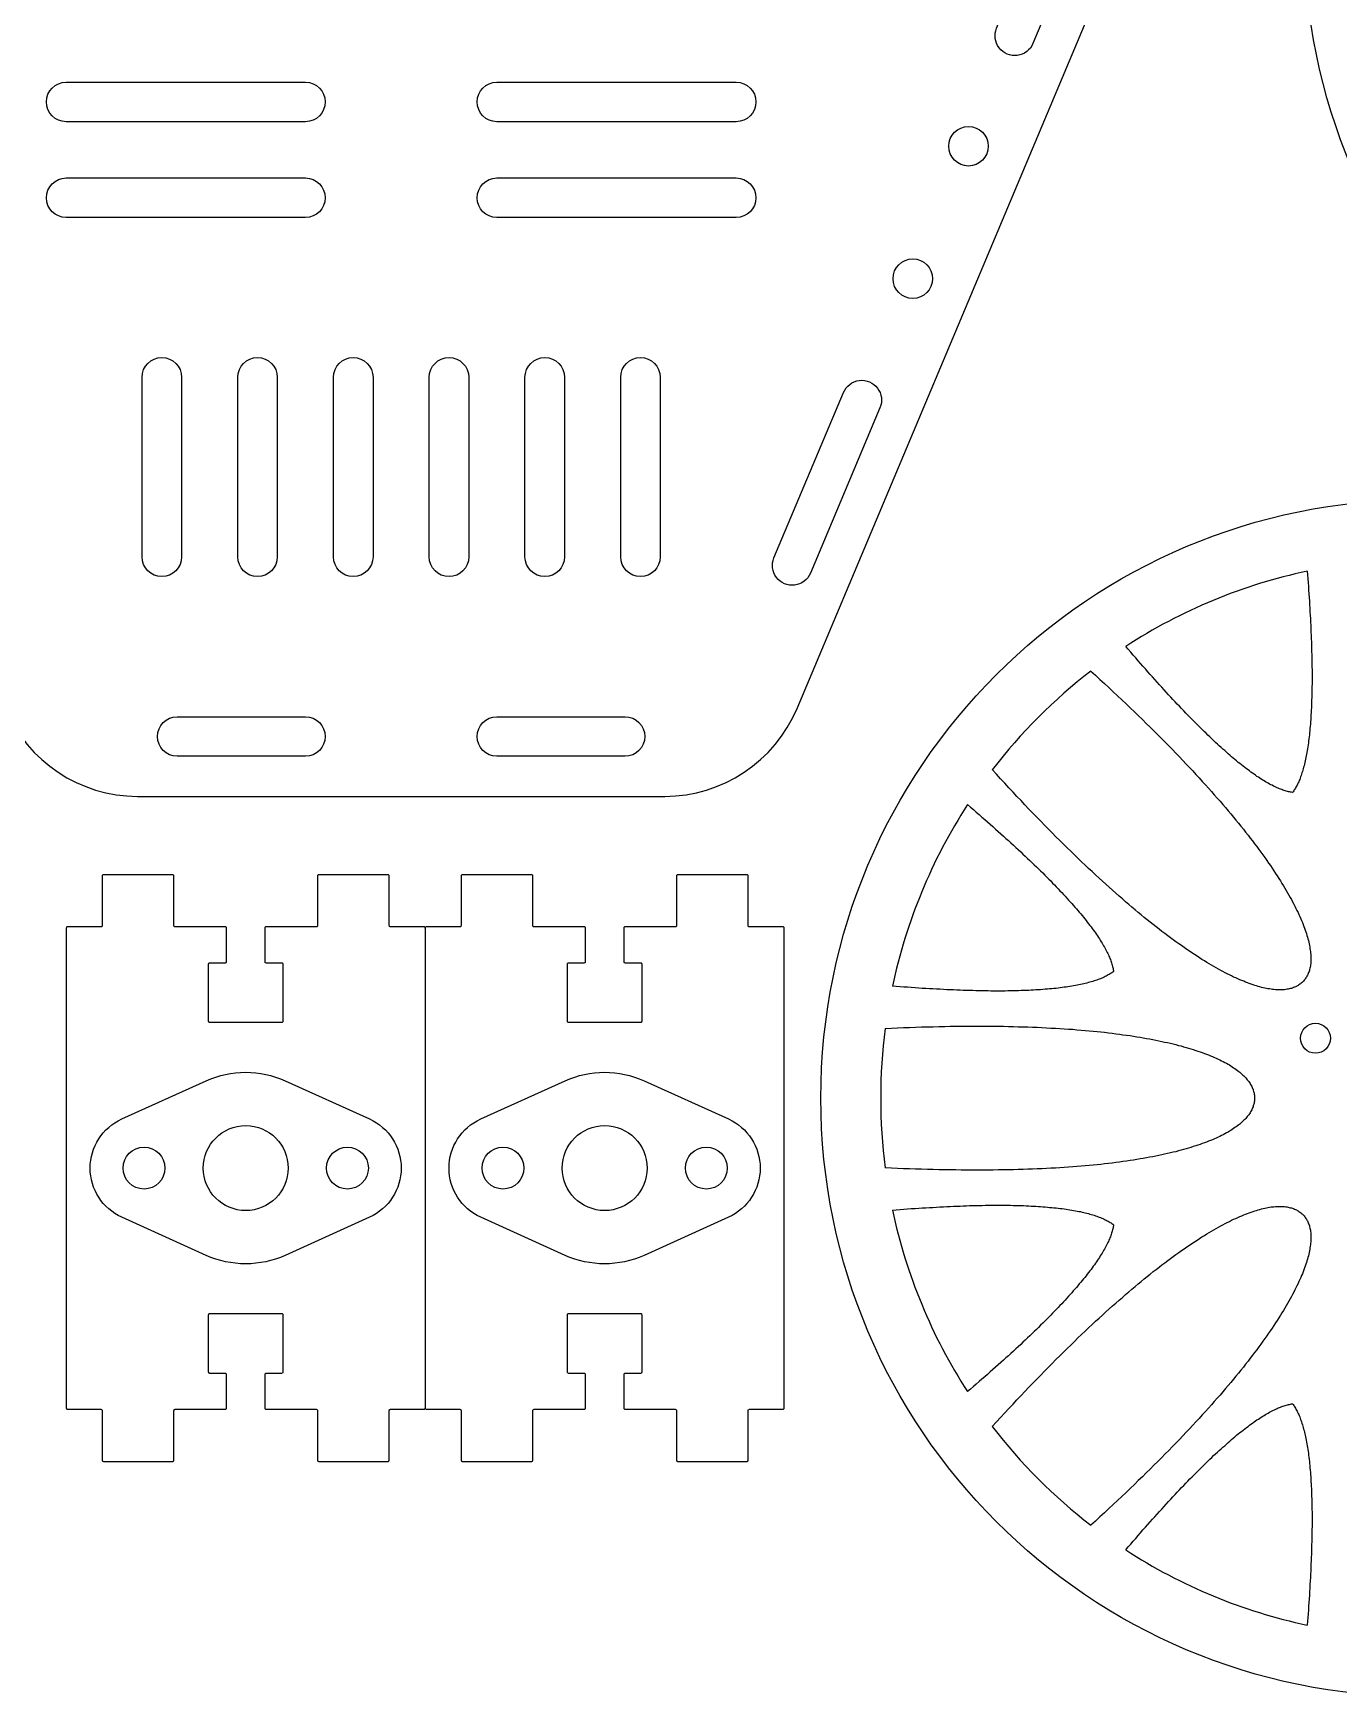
# Model space of a CAD drawing. Extents: x 19 to 387, y 10 to 286.
# Drawn here: x 180.3 to 289.5, y 11.2 to 150.1 of the extents above; entities that cross this region are included whole.
import ezdxf

# ---------------------------------------------------------------- set-up
doc = ezdxf.new("R2010")
doc.units = 0
doc.layers.get('0').update_dxf_attribs({"linetype": 'CONTINUOUS'})

msp = doc.modelspace()

# ---------------------------------------------------------------- linework, layer by layer
for points in [[(178, 93.76, 0.30185), (189.06, 86.41), (233.12, 86.41, 0.30185), (244.18, 93.76), (290.15, 203.04, 0.099876), (291.09, 207.69), (291.09, 263.14, 0.320943), (282.96, 274.5, 0.165776), (139.21, 274.5, 0.320943), (131.09, 263.14), (131.09, 207.69, 0.099876), (132.03, 203.04)], [(213.1, 75.41, 0.414214), (213, 75.51), (210.2, 75.51, -0.414214), (210.1, 75.61), (210.1, 79.76, 0.414214), (210, 79.86), (204.2, 79.86, 0.414214), (204.1, 79.76), (204.1, 75.61, -0.414214), (204, 75.51), (199.8, 75.51, 0.414214), (199.7, 75.41), (199.7, 72.61, 0.414214), (199.8, 72.51), (201.1, 72.51, -0.414214), (201.2, 72.41), (201.2, 67.61, -0.414214), (201.1, 67.51), (195.1, 67.51, -0.414214), (195, 67.61), (195, 72.41, -0.414214), (195.1, 72.51), (196.4, 72.51, 0.414214), (196.5, 72.61), (196.5, 75.41, 0.414214), (196.4, 75.51), (192.2, 75.51, -0.414214), (192.1, 75.61), (192.1, 79.76, 0.414214), (192, 79.86), (186.2, 79.86, 0.414214), (186.1, 79.76), (186.1, 75.61, -0.414214), (186, 75.51), (183.2, 75.51, 0.414214), (183.1, 75.41), (183.1, 35.31, 0.414214), (183.2, 35.21), (186, 35.21, -0.414214), (186.1, 35.11), (186.1, 30.96, 0.414214), (186.2, 30.86), (192, 30.86, 0.414214), (192.1, 30.96), (192.1, 35.11, -0.414214), (192.2, 35.21), (196.4, 35.21, 0.414214), (196.5, 35.31), (196.5, 38.11, 0.414214), (196.4, 38.21), (195.1, 38.21, -0.414214), (195, 38.31), (195, 43.11, -0.414214), (195.1, 43.21), (201.1, 43.21, -0.414214), (201.2, 43.11), (201.2, 38.31, -0.414214), (201.1, 38.21), (199.8, 38.21, 0.414214), (199.7, 38.11), (199.7, 35.31, 0.414214), (199.8, 35.21), (204, 35.21, -0.414214), (204.1, 35.11), (204.1, 30.96, 0.414214), (204.2, 30.86), (210, 30.86, 0.414214), (210.1, 30.96), (210.1, 35.11, -0.414214), (210.2, 35.21), (213, 35.21, 0.414214), (213.1, 35.31)]]:
    msp.add_lwpolyline(points, format="xyb")
for points in [[(269.72, 163.12), (263.9, 149.29, -1), (260.86, 150.57), (266.68, 164.4, -1)], [(203.09, 142.76), (183.09, 142.76, -1), (183.09, 146.06), (203.09, 146.06, -1)], [(239.09, 142.76), (219.09, 142.76, -1), (219.09, 146.06), (239.09, 146.06, -1)], [(203.09, 134.76), (183.09, 134.76, -1), (183.09, 138.06), (203.09, 138.06, -1)], [(239.09, 134.76), (219.09, 134.76, -1), (219.09, 138.06), (239.09, 138.06, -1)], [(189.44, 106.41), (189.44, 121.41, -1), (192.74, 121.41), (192.74, 106.41, -1)], [(197.44, 106.41), (197.44, 121.41, -1), (200.74, 121.41), (200.74, 106.41, -1)], [(205.44, 106.41), (205.44, 121.41, -1), (208.74, 121.41), (208.74, 106.41, -1)], [(213.44, 106.41), (213.44, 121.41, -1), (216.74, 121.41), (216.74, 106.41, -1)], [(221.44, 106.41), (221.44, 121.41, -1), (224.74, 121.41), (224.74, 106.41, -1)], [(229.44, 106.41), (229.44, 121.41, -1), (232.74, 121.41), (232.74, 106.41, -1)], [(242.25, 106.33), (248.07, 120.15, -1), (251.11, 118.87), (245.29, 105.05, -1)], [(192.38, 89.76, -1), (192.38, 93.06), (203.09, 93.06, -1), (203.09, 89.76)], [(229.8, 89.76), (219.09, 89.76, -1), (219.09, 93.06), (229.8, 93.06, -1)], [(234.2, 79.86, 0.414214), (234.1, 79.76), (234.1, 75.61, -0.414214), (234, 75.51), (229.8, 75.51, 0.414214), (229.7, 75.41), (229.7, 72.61, 0.414214), (229.8, 72.51), (231.1, 72.51, -0.414214), (231.2, 72.41), (231.2, 67.61, -0.414214), (231.1, 67.51), (225.1, 67.51, -0.414214), (225, 67.61), (225, 72.41, -0.414214), (225.1, 72.51), (226.4, 72.51, 0.414214), (226.5, 72.61), (226.5, 75.41, 0.414214), (226.4, 75.51), (222.2, 75.51, -0.414214), (222.1, 75.61), (222.1, 79.76, 0.414214), (222, 79.86), (216.2, 79.86, 0.414214), (216.1, 79.76), (216.1, 75.61, -0.414214), (216, 75.51), (213.2, 75.51, 0.414214), (213.1, 75.41), (213.1, 35.31, 0.414214), (213.2, 35.21), (216, 35.21, -0.414214), (216.1, 35.11), (216.1, 30.96, 0.414214), (216.2, 30.86), (222, 30.86, 0.414214), (222.1, 30.96), (222.1, 35.11, -0.414214), (222.2, 35.21), (226.4, 35.21, 0.414214), (226.5, 35.31), (226.5, 38.11, 0.414214), (226.4, 38.21), (225.1, 38.21, -0.414214), (225, 38.31), (225, 43.11, -0.414214), (225.1, 43.21), (231.1, 43.21, -0.414214), (231.2, 43.11), (231.2, 38.31, -0.414214), (231.1, 38.21), (229.8, 38.21, 0.414214), (229.7, 38.11), (229.7, 35.31, 0.414214), (229.8, 35.21), (234, 35.21, -0.414214), (234.1, 35.11), (234.1, 30.96, 0.414214), (234.2, 30.86), (240, 30.86, 0.414214), (240.1, 30.96), (240.1, 35.11, -0.414214), (240.2, 35.21), (243, 35.21, 0.414214), (243.1, 35.31), (243.1, 75.41, 0.414214), (243, 75.51), (240.2, 75.51, -0.414214), (240.1, 75.61), (240.1, 79.76, 0.414214), (240, 79.86)], [(187.74, 59.46), (194.8, 62.65, -0.215438), (201.39, 62.65), (208.45, 59.46, -0.645497), (208.45, 51.26), (201.39, 48.07, -0.215438), (194.8, 48.07), (187.74, 51.26, -0.645497)], [(217.74, 59.46), (224.8, 62.65, -0.215438), (231.39, 62.65), (238.45, 59.46, -0.645497), (238.45, 51.26), (231.39, 48.07, -0.215438), (224.8, 48.07), (217.74, 51.26, -0.645497)]]:
    msp.add_lwpolyline(points, format="xyb", close=True)
for points in [[(286.82, 105.22, 0), (286.85, 104.9, 0), (286.87, 104.58, 0), (286.89, 104.26, 0), (286.92, 103.95, 0), (286.94, 103.64, 0), (286.96, 103.33, 0), (286.98, 103.03, 0), (287, 102.72, 0), (287.02, 102.42, 0), (287.03, 102.12, 0), (287.05, 101.83, 0), (287.07, 101.54, 0), (287.08, 101.25, 0), (287.1, 100.96, 0), (287.11, 100.68, 0), (287.12, 100.4, 0), (287.13, 100.12, 0), (287.15, 99.84, 0), (287.16, 99.57, 0), (287.17, 99.3, 0), (287.18, 99.03, 0), (287.18, 98.77, 0), (287.19, 98.5, 0), (287.2, 98.24, 0), (287.2, 97.99, 0), (287.21, 97.73, 0), (287.21, 97.48, 0), (287.21, 97.23, 0), (287.22, 96.99, 0), (287.22, 96.74, 0), (287.22, 96.5, 0), (287.22, 96.27, 0), (287.22, 96.03, 0), (287.22, 95.8, 0), (287.21, 95.57, 0), (287.21, 95.34, 0), (287.21, 95.12, 0), (287.2, 94.9, 0), (287.2, 94.68, 0), (287.19, 94.46, 0), (287.18, 94.25, 0), (287.18, 94.04, 0), (287.17, 93.83, 0), (287.16, 93.62, 0), (287.15, 93.42, 0), (287.13, 93.22, 0), (287.12, 93.02, 0), (287.11, 92.83, 0), (287.1, 92.64, 0), (287.08, 92.45, 0), (287.07, 92.26, 0), (287.05, 92.08, 0), (287.03, 91.9, 0), (287.02, 91.72, 0), (287, 91.54, 0), (286.98, 91.37, 0), (286.96, 91.2, 0), (286.94, 91.03, 0), (286.92, 90.87, 0), (286.89, 90.7, 0), (286.87, 90.55, 0), (286.84, 90.39, 0), (286.82, 90.23, 0), (286.79, 90.08, 0), (286.77, 89.93, 0), (286.74, 89.79, 0), (286.71, 89.65, 0), (286.68, 89.51, 0), (286.65, 89.37, 0), (286.62, 89.23, 0), (286.59, 89.1, 0), (286.56, 88.97, 0), (286.52, 88.84, 0), (286.49, 88.72, 0), (286.46, 88.6, 0), (286.42, 88.48, 0), (286.38, 88.36, 0), (286.35, 88.25, 0), (286.31, 88.14, 0), (286.27, 88.03, 0), (286.23, 87.93, 0), (286.19, 87.82, 0), (286.15, 87.72, 0), (286.11, 87.63, 0), (286.06, 87.53, 0), (286.02, 87.44, 0), (285.98, 87.35, 0), (285.93, 87.27, 0), (285.88, 87.18, 0), (285.84, 87.1, 0), (285.79, 87.02, 0), (285.74, 86.95, 0), (285.69, 86.87, 0), (285.64, 86.8, 0), (285.59, 86.74, 0)], [(285.59, 86.74, 0), (285.51, 86.75, 0), (285.42, 86.76, 0), (285.34, 86.78, 0), (285.25, 86.8, 0), (285.16, 86.82, 0), (285.07, 86.84, 0), (284.98, 86.87, 0), (284.88, 86.9, 0), (284.79, 86.93, 0), (284.69, 86.97, 0), (284.6, 87, 0), (284.5, 87.04, 0), (284.4, 87.08, 0), (284.3, 87.13, 0), (284.2, 87.17, 0), (284.09, 87.22, 0), (283.99, 87.27, 0), (283.88, 87.33, 0), (283.77, 87.38, 0), (283.67, 87.44, 0), (283.55, 87.5, 0), (283.44, 87.57, 0), (283.33, 87.63, 0), (283.21, 87.7, 0), (283.1, 87.77, 0), (282.98, 87.85, 0), (282.86, 87.92, 0), (282.74, 88, 0), (282.62, 88.08, 0), (282.5, 88.17, 0), (282.38, 88.25, 0), (282.25, 88.34, 0), (282.12, 88.43, 0), (282, 88.53, 0), (281.87, 88.62, 0), (281.74, 88.72, 0), (281.6, 88.82, 0), (281.47, 88.93, 0), (281.34, 89.03, 0), (281.2, 89.14, 0), (281.06, 89.25, 0), (280.92, 89.37, 0), (280.78, 89.48, 0), (280.64, 89.6, 0), (280.5, 89.72, 0), (280.36, 89.84, 0), (280.21, 89.97, 0), (280.06, 90.1, 0), (279.92, 90.23, 0), (279.77, 90.36, 0), (279.62, 90.5, 0), (279.46, 90.64, 0), (279.31, 90.78, 0), (279.16, 90.92, 0), (279, 91.07, 0), (278.84, 91.22, 0), (278.68, 91.37, 0), (278.52, 91.52, 0), (278.36, 91.68, 0), (278.2, 91.83, 0), (278.04, 91.99, 0), (277.87, 92.16, 0), (277.7, 92.32, 0), (277.53, 92.49, 0), (277.37, 92.66, 0), (277.19, 92.84, 0), (277.02, 93.01, 0), (276.85, 93.19, 0), (276.67, 93.37, 0), (276.5, 93.55, 0), (276.32, 93.74, 0), (276.14, 93.93, 0), (275.96, 94.12, 0), (275.78, 94.31, 0), (275.6, 94.51, 0), (275.41, 94.7, 0), (275.23, 94.9, 0), (275.04, 95.11, 0), (274.85, 95.31, 0), (274.66, 95.52, 0), (274.47, 95.73, 0), (274.28, 95.94, 0), (274.08, 96.16, 0), (273.89, 96.38, 0), (273.69, 96.6, 0), (273.49, 96.82, 0), (273.3, 97.05, 0), (273.09, 97.27, 0), (272.89, 97.5, 0), (272.69, 97.74, 0), (272.49, 97.97, 0), (272.28, 98.21, 0), (272.07, 98.45, 0), (271.86, 98.69, 0), (271.65, 98.94, 0)], [(268.74, 96.87, 0), (269.12, 96.52, 0), (269.5, 96.18, 0), (269.87, 95.83, 0), (270.24, 95.49, 0), (270.61, 95.15, 0), (270.97, 94.81, 0), (271.32, 94.47, 0), (271.68, 94.14, 0), (272.02, 93.81, 0), (272.37, 93.48, 0), (272.7, 93.15, 0), (273.04, 92.83, 0), (273.37, 92.5, 0), (273.69, 92.18, 0), (274.01, 91.87, 0), (274.33, 91.55, 0), (274.64, 91.24, 0), (274.95, 90.93, 0), (275.25, 90.62, 0), (275.55, 90.31, 0), (275.85, 90.01, 0), (276.14, 89.71, 0), (276.42, 89.41, 0), (276.7, 89.11, 0), (276.98, 88.82, 0), (277.25, 88.53, 0), (277.52, 88.24, 0), (277.79, 87.95, 0), (278.05, 87.66, 0), (278.31, 87.38, 0), (278.56, 87.1, 0), (278.81, 86.82, 0), (279.05, 86.55, 0), (279.29, 86.27, 0), (279.53, 86, 0), (279.76, 85.73, 0), (279.99, 85.47, 0), (280.21, 85.2, 0), (280.43, 84.94, 0), (280.65, 84.68, 0), (280.86, 84.42, 0), (281.07, 84.17, 0), (281.27, 83.92, 0), (281.48, 83.67, 0), (281.67, 83.42, 0), (281.87, 83.17, 0), (282.05, 82.93, 0), (282.24, 82.69, 0), (282.42, 82.45, 0), (282.6, 82.21, 0), (282.77, 81.98, 0), (282.94, 81.75, 0), (283.11, 81.52, 0), (283.27, 81.29, 0), (283.43, 81.06, 0), (283.59, 80.84, 0), (283.74, 80.62, 0), (283.89, 80.4, 0), (284.03, 80.19, 0), (284.18, 79.97, 0), (284.31, 79.76, 0), (284.45, 79.55, 0), (284.58, 79.35, 0), (284.7, 79.14, 0), (284.83, 78.94, 0), (284.95, 78.74, 0), (285.07, 78.54, 0), (285.18, 78.35, 0), (285.29, 78.16, 0), (285.39, 77.97, 0), (285.5, 77.78, 0), (285.6, 77.59, 0), (285.69, 77.41, 0), (285.79, 77.23, 0), (285.88, 77.05, 0), (285.96, 76.87, 0), (286.05, 76.7, 0), (286.13, 76.53, 0), (286.2, 76.36, 0), (286.28, 76.19, 0), (286.35, 76.03, 0), (286.42, 75.86, 0), (286.48, 75.7, 0), (286.54, 75.54, 0), (286.6, 75.39, 0), (286.65, 75.23, 0), (286.7, 75.08, 0), (286.75, 74.94, 0), (286.8, 74.79, 0), (286.84, 74.64, 0), (286.88, 74.5, 0), (286.92, 74.36, 0), (286.95, 74.23, 0), (286.98, 74.09, 0), (287.01, 73.96, 0), (287.03, 73.83, 0), (287.05, 73.7, 0), (287.07, 73.57, 0), (287.09, 73.45, 0), (287.1, 73.33, 0), (287.11, 73.21, 0), (287.12, 73.09, 0), (287.12, 72.98, 0), (287.13, 72.87, 0), (287.12, 72.76, 0), (287.12, 72.65, 0), (287.12, 72.54, 0), (287.11, 72.44, 0), (287.09, 72.34, 0), (287.08, 72.24, 0), (287.06, 72.15, 0), (287.04, 72.05, 0), (287.02, 71.96, 0), (287, 71.87, 0), (286.97, 71.79, 0), (286.94, 71.7, 0), (286.91, 71.62, 0), (286.87, 71.54, 0), (286.83, 71.46, 0), (286.79, 71.39, 0), (286.75, 71.31, 0), (286.71, 71.24, 0), (286.66, 71.18, 0), (286.61, 71.11, 0), (286.56, 71.05, 0), (286.5, 70.98, 0), (286.45, 70.92, 0)], [(286.45, 70.92, 0), (286.39, 70.87, 0), (286.32, 70.81, 0), (286.26, 70.76, 0), (286.2, 70.71, 0), (286.13, 70.66, 0), (286.06, 70.62, 0), (285.98, 70.58, 0), (285.91, 70.54, 0), (285.83, 70.5, 0), (285.75, 70.46, 0), (285.67, 70.43, 0), (285.58, 70.4, 0), (285.5, 70.37, 0), (285.41, 70.35, 0), (285.32, 70.33, 0), (285.22, 70.31, 0), (285.13, 70.29, 0), (285.03, 70.28, 0), (284.93, 70.26, 0), (284.83, 70.26, 0), (284.72, 70.25, 0), (284.61, 70.25, 0), (284.5, 70.25, 0), (284.39, 70.25, 0), (284.28, 70.25, 0), (284.16, 70.26, 0), (284.04, 70.27, 0), (283.92, 70.28, 0), (283.8, 70.3, 0), (283.67, 70.32, 0), (283.54, 70.34, 0), (283.41, 70.36, 0), (283.28, 70.39, 0), (283.14, 70.42, 0), (283.01, 70.45, 0), (282.87, 70.49, 0), (282.73, 70.53, 0), (282.58, 70.57, 0), (282.44, 70.62, 0), (282.29, 70.67, 0), (282.14, 70.72, 0), (281.98, 70.77, 0), (281.83, 70.83, 0), (281.67, 70.89, 0), (281.51, 70.96, 0), (281.35, 71.02, 0), (281.18, 71.09, 0), (281.01, 71.17, 0), (280.84, 71.24, 0), (280.67, 71.32, 0), (280.5, 71.41, 0), (280.32, 71.49, 0), (280.14, 71.58, 0), (279.96, 71.68, 0), (279.78, 71.77, 0), (279.59, 71.87, 0), (279.4, 71.98, 0), (279.21, 72.08, 0), (279.02, 72.19, 0), (278.83, 72.31, 0), (278.63, 72.42, 0), (278.43, 72.54, 0), (278.23, 72.67, 0), (278.02, 72.79, 0), (277.82, 72.92, 0), (277.61, 73.06, 0), (277.4, 73.2, 0), (277.18, 73.34, 0), (276.97, 73.48, 0), (276.75, 73.63, 0), (276.53, 73.78, 0), (276.31, 73.94, 0), (276.08, 74.1, 0), (275.85, 74.26, 0), (275.62, 74.43, 0), (275.39, 74.6, 0), (275.16, 74.77, 0), (274.92, 74.95, 0), (274.68, 75.13, 0), (274.44, 75.32, 0), (274.2, 75.51, 0), (273.95, 75.7, 0), (273.7, 75.9, 0), (273.45, 76.1, 0), (273.2, 76.3, 0), (272.95, 76.51, 0), (272.69, 76.72, 0), (272.43, 76.94, 0), (272.17, 77.16, 0), (271.9, 77.38, 0), (271.64, 77.61, 0), (271.37, 77.84, 0), (271.1, 78.08, 0), (270.82, 78.32, 0), (270.55, 78.56, 0), (270.27, 78.81, 0), (269.99, 79.07, 0), (269.71, 79.32, 0), (269.42, 79.58, 0), (269.13, 79.85, 0), (268.84, 80.12, 0), (268.55, 80.39, 0), (268.26, 80.67, 0), (267.96, 80.95, 0), (267.66, 81.24, 0), (267.36, 81.53, 0), (267.06, 81.82, 0), (266.75, 82.12, 0), (266.44, 82.42, 0), (266.13, 82.73, 0), (265.82, 83.04, 0), (265.5, 83.36, 0), (265.19, 83.68, 0), (264.87, 84, 0), (264.55, 84.33, 0), (264.22, 84.67, 0), (263.89, 85, 0), (263.56, 85.35, 0), (263.23, 85.69, 0), (262.9, 86.05, 0), (262.56, 86.4, 0), (262.23, 86.76, 0), (261.88, 87.13, 0), (261.54, 87.5, 0), (261.19, 87.87, 0), (260.85, 88.25, 0), (260.5, 88.64, 0)], [(258.43, 85.72, 0), (258.68, 85.51, 0), (258.92, 85.3, 0), (259.16, 85.09, 0), (259.4, 84.89, 0), (259.63, 84.68, 0), (259.87, 84.48, 0), (260.1, 84.28, 0), (260.32, 84.08, 0), (260.55, 83.88, 0), (260.77, 83.68, 0), (260.99, 83.48, 0), (261.21, 83.29, 0), (261.43, 83.09, 0), (261.64, 82.9, 0), (261.85, 82.71, 0), (262.06, 82.52, 0), (262.26, 82.33, 0), (262.47, 82.15, 0), (262.67, 81.96, 0), (262.87, 81.78, 0), (263.06, 81.59, 0), (263.25, 81.41, 0), (263.44, 81.23, 0), (263.63, 81.05, 0), (263.82, 80.87, 0), (264, 80.7, 0), (264.18, 80.52, 0), (264.36, 80.35, 0), (264.54, 80.18, 0), (264.71, 80.01, 0), (264.88, 79.84, 0), (265.05, 79.67, 0), (265.21, 79.5, 0), (265.38, 79.34, 0), (265.54, 79.17, 0), (265.69, 79.01, 0), (265.85, 78.85, 0), (266, 78.69, 0), (266.15, 78.53, 0), (266.3, 78.37, 0), (266.45, 78.22, 0), (266.59, 78.06, 0), (266.73, 77.91, 0), (266.87, 77.75, 0), (267.01, 77.6, 0), (267.14, 77.45, 0), (267.27, 77.31, 0), (267.4, 77.16, 0), (267.53, 77.01, 0), (267.65, 76.87, 0), (267.77, 76.73, 0), (267.89, 76.59, 0), (268, 76.45, 0), (268.12, 76.31, 0), (268.23, 76.17, 0), (268.34, 76.03, 0), (268.44, 75.9, 0), (268.55, 75.77, 0), (268.65, 75.63, 0), (268.75, 75.5, 0), (268.84, 75.37, 0), (268.94, 75.25, 0), (269.03, 75.12, 0), (269.12, 75, 0), (269.2, 74.87, 0), (269.29, 74.75, 0), (269.37, 74.63, 0), (269.45, 74.51, 0), (269.52, 74.39, 0), (269.6, 74.27, 0), (269.67, 74.16, 0), (269.74, 74.04, 0), (269.8, 73.93, 0), (269.87, 73.82, 0), (269.93, 73.71, 0), (269.99, 73.6, 0), (270.04, 73.49, 0), (270.1, 73.38, 0), (270.15, 73.28, 0), (270.2, 73.17, 0), (270.25, 73.07, 0), (270.29, 72.97, 0), (270.33, 72.87, 0), (270.37, 72.77, 0), (270.4, 72.68, 0), (270.44, 72.58, 0), (270.47, 72.49, 0), (270.5, 72.39, 0), (270.53, 72.3, 0), (270.55, 72.21, 0), (270.57, 72.12, 0), (270.59, 72.03, 0), (270.61, 71.95, 0), (270.62, 71.86, 0), (270.63, 71.78, 0)], [(270.63, 71.78, 0), (270.57, 71.73, 0), (270.5, 71.68, 0), (270.42, 71.63, 0), (270.35, 71.58, 0), (270.27, 71.53, 0), (270.19, 71.49, 0), (270.11, 71.44, 0), (270.02, 71.39, 0), (269.93, 71.35, 0), (269.84, 71.31, 0), (269.74, 71.26, 0), (269.65, 71.22, 0), (269.55, 71.18, 0), (269.44, 71.14, 0), (269.34, 71.1, 0), (269.23, 71.06, 0), (269.12, 71.02, 0), (269.01, 70.99, 0), (268.89, 70.95, 0), (268.77, 70.91, 0), (268.65, 70.88, 0), (268.53, 70.85, 0), (268.4, 70.81, 0), (268.27, 70.78, 0), (268.14, 70.75, 0), (268, 70.72, 0), (267.87, 70.69, 0), (267.73, 70.66, 0), (267.58, 70.63, 0), (267.44, 70.6, 0), (267.29, 70.58, 0), (267.14, 70.55, 0), (266.98, 70.53, 0), (266.82, 70.5, 0), (266.67, 70.48, 0), (266.5, 70.46, 0), (266.34, 70.43, 0), (266.17, 70.41, 0), (266, 70.39, 0), (265.83, 70.37, 0), (265.65, 70.36, 0), (265.48, 70.34, 0), (265.29, 70.32, 0), (265.11, 70.3, 0), (264.92, 70.29, 0), (264.73, 70.27, 0), (264.54, 70.26, 0), (264.35, 70.25, 0), (264.15, 70.24, 0), (263.95, 70.22, 0), (263.75, 70.21, 0), (263.54, 70.2, 0), (263.33, 70.2, 0), (263.12, 70.19, 0), (262.91, 70.18, 0), (262.69, 70.17, 0), (262.48, 70.17, 0), (262.25, 70.16, 0), (262.03, 70.16, 0), (261.8, 70.16, 0), (261.57, 70.15, 0), (261.34, 70.15, 0), (261.11, 70.15, 0), (260.87, 70.15, 0), (260.63, 70.15, 0), (260.38, 70.15, 0), (260.14, 70.16, 0), (259.89, 70.16, 0), (259.64, 70.16, 0), (259.38, 70.17, 0), (259.13, 70.17, 0), (258.87, 70.18, 0), (258.6, 70.19, 0), (258.34, 70.19, 0), (258.07, 70.2, 0), (257.8, 70.21, 0), (257.53, 70.22, 0), (257.25, 70.24, 0), (256.97, 70.25, 0), (256.69, 70.26, 0), (256.41, 70.27, 0), (256.12, 70.29, 0), (255.83, 70.3, 0), (255.54, 70.32, 0), (255.25, 70.34, 0), (254.95, 70.35, 0), (254.65, 70.37, 0), (254.35, 70.39, 0), (254.04, 70.41, 0), (253.73, 70.43, 0), (253.42, 70.46, 0), (253.11, 70.48, 0), (252.79, 70.5, 0), (252.47, 70.53, 0), (252.15, 70.55, 0)], [(251.55, 67.03, 0), (252.07, 67.05, 0), (252.58, 67.07, 0), (253.09, 67.09, 0), (253.59, 67.11, 0), (254.09, 67.13, 0), (254.59, 67.15, 0), (255.08, 67.16, 0), (255.56, 67.17, 0), (256.04, 67.18, 0), (256.52, 67.19, 0), (256.99, 67.2, 0), (257.45, 67.21, 0), (257.91, 67.21, 0), (258.37, 67.22, 0), (258.82, 67.22, 0), (259.27, 67.22, 0), (259.71, 67.22, 0), (260.14, 67.22, 0), (260.58, 67.21, 0), (261, 67.21, 0), (261.43, 67.2, 0), (261.85, 67.19, 0), (262.26, 67.18, 0), (262.67, 67.17, 0), (263.07, 67.16, 0), (263.47, 67.15, 0), (263.87, 67.13, 0), (264.26, 67.12, 0), (264.64, 67.1, 0), (265.03, 67.08, 0), (265.4, 67.06, 0), (265.77, 67.04, 0), (266.14, 67.02, 0), (266.51, 67, 0), (266.87, 66.97, 0), (267.22, 66.95, 0), (267.57, 66.92, 0), (267.92, 66.89, 0), (268.26, 66.86, 0), (268.59, 66.83, 0), (268.92, 66.8, 0), (269.25, 66.77, 0), (269.58, 66.73, 0), (269.89, 66.7, 0), (270.21, 66.66, 0), (270.52, 66.62, 0), (270.82, 66.58, 0), (271.13, 66.55, 0), (271.42, 66.5, 0), (271.72, 66.46, 0), (272.01, 66.42, 0), (272.29, 66.38, 0), (272.57, 66.33, 0), (272.85, 66.29, 0), (273.12, 66.24, 0), (273.39, 66.19, 0), (273.65, 66.15, 0), (273.91, 66.1, 0), (274.16, 66.05, 0), (274.42, 66, 0), (274.66, 65.94, 0), (274.9, 65.89, 0), (275.14, 65.84, 0), (275.38, 65.78, 0), (275.61, 65.73, 0), (275.83, 65.67, 0), (276.06, 65.61, 0), (276.27, 65.56, 0), (276.49, 65.5, 0), (276.7, 65.44, 0), (276.9, 65.38, 0), (277.1, 65.32, 0), (277.3, 65.26, 0), (277.5, 65.19, 0), (277.69, 65.13, 0), (277.87, 65.07, 0), (278.05, 65, 0), (278.23, 64.94, 0), (278.41, 64.87, 0), (278.58, 64.81, 0), (278.74, 64.74, 0), (278.9, 64.67, 0), (279.06, 64.6, 0), (279.22, 64.53, 0), (279.37, 64.47, 0), (279.52, 64.4, 0), (279.66, 64.33, 0), (279.8, 64.25, 0), (279.94, 64.18, 0), (280.07, 64.11, 0), (280.2, 64.04, 0), (280.32, 63.97, 0), (280.44, 63.89, 0), (280.56, 63.82, 0), (280.67, 63.74, 0), (280.78, 63.67, 0), (280.89, 63.59, 0), (280.99, 63.52, 0), (281.09, 63.44, 0), (281.18, 63.37, 0), (281.27, 63.29, 0), (281.36, 63.21, 0), (281.45, 63.13, 0), (281.53, 63.06, 0), (281.6, 62.98, 0), (281.68, 62.9, 0), (281.75, 62.82, 0), (281.81, 62.74, 0), (281.88, 62.66, 0), (281.94, 62.58, 0), (281.99, 62.5, 0), (282.04, 62.42, 0), (282.09, 62.34, 0), (282.14, 62.26, 0), (282.18, 62.18, 0), (282.22, 62.1, 0), (282.25, 62.02, 0), (282.29, 61.94, 0), (282.31, 61.86, 0), (282.34, 61.77, 0), (282.36, 61.69, 0), (282.38, 61.61, 0), (282.39, 61.53, 0), (282.4, 61.45, 0), (282.41, 61.37, 0), (282.42, 61.28, 0), (282.42, 61.2, 0)], [(282.42, 61.2, 0), (282.42, 61.12, 0), (282.41, 61.04, 0), (282.4, 60.96, 0), (282.39, 60.87, 0), (282.38, 60.79, 0), (282.36, 60.71, 0), (282.34, 60.63, 0), (282.31, 60.55, 0), (282.29, 60.47, 0), (282.25, 60.39, 0), (282.22, 60.3, 0), (282.18, 60.22, 0), (282.14, 60.14, 0), (282.09, 60.06, 0), (282.04, 59.98, 0), (281.99, 59.9, 0), (281.94, 59.82, 0), (281.88, 59.74, 0), (281.81, 59.66, 0), (281.75, 59.58, 0), (281.68, 59.5, 0), (281.6, 59.43, 0), (281.53, 59.35, 0), (281.45, 59.27, 0), (281.36, 59.19, 0), (281.27, 59.12, 0), (281.18, 59.04, 0), (281.09, 58.96, 0), (280.99, 58.89, 0), (280.89, 58.81, 0), (280.78, 58.74, 0), (280.67, 58.66, 0), (280.56, 58.59, 0), (280.44, 58.51, 0), (280.32, 58.44, 0), (280.2, 58.37, 0), (280.07, 58.29, 0), (279.94, 58.22, 0), (279.8, 58.15, 0), (279.66, 58.08, 0), (279.52, 58.01, 0), (279.37, 57.94, 0), (279.22, 57.87, 0), (279.06, 57.8, 0), (278.9, 57.73, 0), (278.74, 57.66, 0), (278.58, 57.6, 0), (278.41, 57.53, 0), (278.23, 57.47, 0), (278.05, 57.4, 0), (277.87, 57.34, 0), (277.69, 57.27, 0), (277.5, 57.21, 0), (277.3, 57.15, 0), (277.1, 57.09, 0), (276.9, 57.03, 0), (276.7, 56.97, 0), (276.49, 56.91, 0), (276.27, 56.85, 0), (276.06, 56.79, 0), (275.83, 56.73, 0), (275.61, 56.68, 0), (275.38, 56.62, 0), (275.14, 56.57, 0), (274.9, 56.51, 0), (274.66, 56.46, 0), (274.42, 56.41, 0), (274.16, 56.36, 0), (273.91, 56.31, 0), (273.65, 56.26, 0), (273.39, 56.21, 0), (273.12, 56.16, 0), (272.85, 56.12, 0), (272.57, 56.07, 0), (272.29, 56.03, 0), (272.01, 55.98, 0), (271.72, 55.94, 0), (271.42, 55.9, 0), (271.13, 55.86, 0), (270.82, 55.82, 0), (270.52, 55.78, 0), (270.21, 55.74, 0), (269.89, 55.71, 0), (269.58, 55.67, 0), (269.25, 55.64, 0), (268.92, 55.61, 0), (268.59, 55.57, 0), (268.26, 55.54, 0), (267.92, 55.51, 0), (267.57, 55.49, 0), (267.22, 55.46, 0), (266.87, 55.43, 0), (266.51, 55.41, 0), (266.14, 55.38, 0), (265.77, 55.36, 0), (265.4, 55.34, 0), (265.03, 55.32, 0), (264.64, 55.3, 0), (264.26, 55.29, 0), (263.87, 55.27, 0), (263.47, 55.26, 0), (263.07, 55.24, 0), (262.67, 55.23, 0), (262.26, 55.22, 0), (261.85, 55.21, 0), (261.43, 55.2, 0), (261, 55.2, 0), (260.58, 55.19, 0), (260.14, 55.19, 0), (259.71, 55.19, 0), (259.27, 55.18, 0), (258.82, 55.18, 0), (258.37, 55.19, 0), (257.91, 55.19, 0), (257.45, 55.2, 0), (256.99, 55.2, 0), (256.52, 55.21, 0), (256.04, 55.22, 0), (255.56, 55.23, 0), (255.08, 55.24, 0), (254.59, 55.26, 0), (254.09, 55.27, 0), (253.59, 55.29, 0), (253.09, 55.31, 0), (252.58, 55.33, 0), (252.07, 55.35, 0), (251.55, 55.38, 0)], [(252.15, 51.85, 0), (252.47, 51.88, 0), (252.79, 51.9, 0), (253.11, 51.93, 0), (253.42, 51.95, 0), (253.73, 51.97, 0), (254.04, 51.99, 0), (254.35, 52.01, 0), (254.65, 52.03, 0), (254.95, 52.05, 0), (255.25, 52.07, 0), (255.54, 52.08, 0), (255.83, 52.1, 0), (256.12, 52.12, 0), (256.41, 52.13, 0), (256.69, 52.14, 0), (256.97, 52.16, 0), (257.25, 52.17, 0), (257.53, 52.18, 0), (257.8, 52.19, 0), (258.07, 52.2, 0), (258.34, 52.21, 0), (258.6, 52.22, 0), (258.87, 52.22, 0), (259.13, 52.23, 0), (259.38, 52.24, 0), (259.64, 52.24, 0), (259.89, 52.25, 0), (260.14, 52.25, 0), (260.38, 52.25, 0), (260.63, 52.25, 0), (260.87, 52.25, 0), (261.11, 52.25, 0), (261.34, 52.25, 0), (261.57, 52.25, 0), (261.8, 52.25, 0), (262.03, 52.25, 0), (262.25, 52.24, 0), (262.48, 52.24, 0), (262.69, 52.23, 0), (262.91, 52.22, 0), (263.12, 52.22, 0), (263.33, 52.21, 0), (263.54, 52.2, 0), (263.75, 52.19, 0), (263.95, 52.18, 0), (264.15, 52.17, 0), (264.35, 52.16, 0), (264.54, 52.14, 0), (264.73, 52.13, 0), (264.92, 52.12, 0), (265.11, 52.1, 0), (265.29, 52.08, 0), (265.48, 52.07, 0), (265.65, 52.05, 0), (265.83, 52.03, 0), (266, 52.01, 0), (266.17, 51.99, 0), (266.34, 51.97, 0), (266.5, 51.95, 0), (266.67, 51.93, 0), (266.82, 51.9, 0), (266.98, 51.88, 0), (267.14, 51.85, 0), (267.29, 51.83, 0), (267.44, 51.8, 0), (267.58, 51.77, 0), (267.73, 51.74, 0), (267.87, 51.72, 0), (268, 51.69, 0), (268.14, 51.65, 0), (268.27, 51.62, 0), (268.4, 51.59, 0), (268.53, 51.56, 0), (268.65, 51.52, 0), (268.77, 51.49, 0), (268.89, 51.45, 0), (269.01, 51.42, 0), (269.12, 51.38, 0), (269.23, 51.34, 0), (269.34, 51.3, 0), (269.44, 51.26, 0), (269.55, 51.22, 0), (269.65, 51.18, 0), (269.74, 51.14, 0), (269.84, 51.1, 0), (269.93, 51.05, 0), (270.02, 51.01, 0), (270.11, 50.96, 0), (270.19, 50.92, 0), (270.27, 50.87, 0), (270.35, 50.82, 0), (270.42, 50.78, 0), (270.5, 50.73, 0), (270.57, 50.68, 0), (270.63, 50.63, 0)], [(260.5, 33.77, 0), (260.85, 34.15, 0), (261.19, 34.53, 0), (261.54, 34.91, 0), (261.88, 35.28, 0), (262.23, 35.64, 0), (262.56, 36, 0), (262.9, 36.36, 0), (263.23, 36.71, 0), (263.56, 37.06, 0), (263.89, 37.4, 0), (264.22, 37.74, 0), (264.55, 38.07, 0), (264.87, 38.4, 0), (265.19, 38.73, 0), (265.5, 39.05, 0), (265.82, 39.36, 0), (266.13, 39.68, 0), (266.44, 39.98, 0), (266.75, 40.29, 0), (267.06, 40.58, 0), (267.36, 40.88, 0), (267.66, 41.17, 0), (267.96, 41.45, 0), (268.26, 41.74, 0), (268.55, 42.01, 0), (268.84, 42.29, 0), (269.13, 42.56, 0), (269.42, 42.82, 0), (269.71, 43.08, 0), (269.99, 43.34, 0), (270.27, 43.59, 0), (270.55, 43.84, 0), (270.82, 44.08, 0), (271.1, 44.32, 0), (271.37, 44.56, 0), (271.64, 44.79, 0), (271.9, 45.02, 0), (272.17, 45.25, 0), (272.43, 45.47, 0), (272.69, 45.68, 0), (272.95, 45.89, 0), (273.2, 46.1, 0), (273.45, 46.31, 0), (273.7, 46.51, 0), (273.95, 46.71, 0), (274.2, 46.9, 0), (274.44, 47.09, 0), (274.68, 47.27, 0), (274.92, 47.45, 0), (275.16, 47.63, 0), (275.39, 47.81, 0), (275.62, 47.98, 0), (275.85, 48.14, 0), (276.08, 48.31, 0), (276.31, 48.47, 0), (276.53, 48.62, 0), (276.75, 48.77, 0), (276.97, 48.92, 0), (277.18, 49.07, 0), (277.4, 49.21, 0), (277.61, 49.35, 0), (277.82, 49.48, 0), (278.02, 49.61, 0), (278.23, 49.74, 0), (278.43, 49.86, 0), (278.63, 49.98, 0), (278.83, 50.1, 0), (279.02, 50.21, 0), (279.21, 50.32, 0), (279.4, 50.43, 0), (279.59, 50.53, 0), (279.78, 50.63, 0), (279.96, 50.73, 0), (280.14, 50.82, 0), (280.32, 50.91, 0), (280.5, 51, 0), (280.67, 51.08, 0), (280.84, 51.16, 0), (281.01, 51.24, 0), (281.18, 51.31, 0), (281.35, 51.38, 0), (281.51, 51.45, 0), (281.67, 51.51, 0), (281.83, 51.57, 0), (281.98, 51.63, 0), (282.14, 51.69, 0), (282.29, 51.74, 0), (282.44, 51.79, 0), (282.58, 51.83, 0), (282.73, 51.87, 0), (282.87, 51.91, 0), (283.01, 51.95, 0), (283.14, 51.98, 0), (283.28, 52.01, 0), (283.41, 52.04, 0), (283.54, 52.07, 0), (283.67, 52.09, 0), (283.8, 52.11, 0), (283.92, 52.12, 0), (284.04, 52.13, 0), (284.16, 52.15, 0), (284.28, 52.15, 0), (284.39, 52.16, 0), (284.5, 52.16, 0), (284.61, 52.16, 0), (284.72, 52.15, 0), (284.83, 52.15, 0), (284.93, 52.14, 0), (285.03, 52.13, 0), (285.13, 52.11, 0), (285.22, 52.1, 0), (285.32, 52.08, 0), (285.41, 52.05, 0), (285.5, 52.03, 0), (285.58, 52, 0), (285.67, 51.97, 0), (285.75, 51.94, 0), (285.83, 51.9, 0), (285.91, 51.87, 0), (285.98, 51.83, 0), (286.06, 51.78, 0), (286.13, 51.74, 0), (286.2, 51.69, 0), (286.26, 51.64, 0), (286.32, 51.59, 0), (286.39, 51.54, 0), (286.45, 51.48, 0)], [(286.45, 51.48, 0), (286.5, 51.42, 0), (286.56, 51.36, 0), (286.61, 51.3, 0), (286.66, 51.23, 0), (286.71, 51.16, 0), (286.75, 51.09, 0), (286.79, 51.02, 0), (286.83, 50.94, 0), (286.87, 50.86, 0), (286.91, 50.78, 0), (286.94, 50.7, 0), (286.97, 50.62, 0), (287, 50.53, 0), (287.02, 50.44, 0), (287.04, 50.35, 0), (287.06, 50.26, 0), (287.08, 50.16, 0), (287.09, 50.06, 0), (287.11, 49.96, 0), (287.12, 49.86, 0), (287.12, 49.75, 0), (287.12, 49.65, 0), (287.13, 49.54, 0), (287.12, 49.43, 0), (287.12, 49.31, 0), (287.11, 49.19, 0), (287.1, 49.08, 0), (287.09, 48.95, 0), (287.07, 48.83, 0), (287.05, 48.71, 0), (287.03, 48.58, 0), (287.01, 48.45, 0), (286.98, 48.31, 0), (286.95, 48.18, 0), (286.92, 48.04, 0), (286.88, 47.9, 0), (286.84, 47.76, 0), (286.8, 47.62, 0), (286.75, 47.47, 0), (286.7, 47.32, 0), (286.65, 47.17, 0), (286.6, 47.02, 0), (286.54, 46.86, 0), (286.48, 46.7, 0), (286.42, 46.54, 0), (286.35, 46.38, 0), (286.28, 46.21, 0), (286.2, 46.05, 0), (286.13, 45.88, 0), (286.05, 45.71, 0), (285.96, 45.53, 0), (285.88, 45.35, 0), (285.79, 45.18, 0), (285.69, 44.99, 0), (285.6, 44.81, 0), (285.5, 44.63, 0), (285.39, 44.44, 0), (285.29, 44.25, 0), (285.18, 44.05, 0), (285.07, 43.86, 0), (284.95, 43.66, 0), (284.83, 43.46, 0), (284.7, 43.26, 0), (284.58, 43.06, 0), (284.45, 42.85, 0), (284.31, 42.64, 0), (284.18, 42.43, 0), (284.03, 42.22, 0), (283.89, 42, 0), (283.74, 41.78, 0), (283.59, 41.56, 0), (283.43, 41.34, 0), (283.27, 41.12, 0), (283.11, 40.89, 0), (282.94, 40.66, 0), (282.77, 40.43, 0), (282.6, 40.19, 0), (282.42, 39.96, 0), (282.24, 39.72, 0), (282.05, 39.48, 0), (281.87, 39.23, 0), (281.67, 38.99, 0), (281.48, 38.74, 0), (281.27, 38.49, 0), (281.07, 38.24, 0), (280.86, 37.98, 0), (280.65, 37.72, 0), (280.43, 37.46, 0), (280.21, 37.2, 0), (279.99, 36.94, 0), (279.76, 36.67, 0), (279.53, 36.4, 0), (279.29, 36.13, 0), (279.05, 35.86, 0), (278.81, 35.58, 0), (278.56, 35.3, 0), (278.31, 35.02, 0), (278.05, 34.74, 0), (277.79, 34.45, 0), (277.52, 34.17, 0), (277.25, 33.88, 0), (276.98, 33.59, 0), (276.7, 33.29, 0), (276.42, 32.99, 0), (276.14, 32.7, 0), (275.85, 32.39, 0), (275.55, 32.09, 0), (275.25, 31.78, 0), (274.95, 31.48, 0), (274.64, 31.17, 0), (274.33, 30.85, 0), (274.01, 30.54, 0), (273.69, 30.22, 0), (273.37, 29.9, 0), (273.04, 29.58, 0), (272.7, 29.25, 0), (272.37, 28.93, 0), (272.02, 28.6, 0), (271.68, 28.27, 0), (271.32, 27.93, 0), (270.97, 27.6, 0), (270.61, 27.26, 0), (270.24, 26.92, 0), (269.87, 26.57, 0), (269.5, 26.23, 0), (269.12, 25.88, 0), (268.74, 25.53, 0)], [(270.63, 50.63, 0), (270.62, 50.54, 0), (270.61, 50.46, 0), (270.59, 50.37, 0), (270.57, 50.28, 0), (270.55, 50.19, 0), (270.53, 50.1, 0), (270.5, 50.01, 0), (270.47, 49.92, 0), (270.44, 49.82, 0), (270.4, 49.73, 0), (270.37, 49.63, 0), (270.33, 49.53, 0), (270.29, 49.43, 0), (270.25, 49.33, 0), (270.2, 49.23, 0), (270.15, 49.13, 0), (270.1, 49.02, 0), (270.04, 48.91, 0), (269.99, 48.81, 0), (269.93, 48.7, 0), (269.87, 48.59, 0), (269.8, 48.48, 0), (269.74, 48.36, 0), (269.67, 48.25, 0), (269.6, 48.13, 0), (269.52, 48.02, 0), (269.45, 47.9, 0), (269.37, 47.78, 0), (269.29, 47.66, 0), (269.2, 47.53, 0), (269.12, 47.41, 0), (269.03, 47.28, 0), (268.94, 47.16, 0), (268.84, 47.03, 0), (268.75, 46.9, 0), (268.65, 46.77, 0), (268.55, 46.64, 0), (268.44, 46.5, 0), (268.34, 46.37, 0), (268.23, 46.23, 0), (268.12, 46.1, 0), (268, 45.96, 0), (267.89, 45.82, 0), (267.77, 45.68, 0), (267.65, 45.53, 0), (267.53, 45.39, 0), (267.4, 45.24, 0), (267.27, 45.1, 0), (267.14, 44.95, 0), (267.01, 44.8, 0), (266.87, 44.65, 0), (266.73, 44.5, 0), (266.59, 44.34, 0), (266.45, 44.19, 0), (266.3, 44.03, 0), (266.15, 43.88, 0), (266, 43.72, 0), (265.85, 43.56, 0), (265.69, 43.4, 0), (265.54, 43.23, 0), (265.38, 43.07, 0), (265.21, 42.9, 0), (265.05, 42.74, 0), (264.88, 42.57, 0), (264.71, 42.4, 0), (264.54, 42.23, 0), (264.36, 42.05, 0), (264.18, 41.88, 0), (264, 41.71, 0), (263.82, 41.53, 0), (263.63, 41.35, 0), (263.44, 41.17, 0), (263.25, 40.99, 0), (263.06, 40.81, 0), (262.87, 40.63, 0), (262.67, 40.44, 0), (262.47, 40.26, 0), (262.26, 40.07, 0), (262.06, 39.88, 0), (261.85, 39.69, 0), (261.64, 39.5, 0), (261.43, 39.31, 0), (261.21, 39.12, 0), (260.99, 38.92, 0), (260.77, 38.73, 0), (260.55, 38.53, 0), (260.32, 38.33, 0), (260.1, 38.13, 0), (259.87, 37.93, 0), (259.63, 37.72, 0), (259.4, 37.52, 0), (259.16, 37.31, 0), (258.92, 37.11, 0), (258.68, 36.9, 0), (258.43, 36.69, 0)], [(271.65, 23.47, 0), (271.86, 23.71, 0), (272.07, 23.95, 0), (272.28, 24.19, 0), (272.49, 24.43, 0), (272.69, 24.67, 0), (272.89, 24.9, 0), (273.09, 25.13, 0), (273.3, 25.36, 0), (273.49, 25.58, 0), (273.69, 25.81, 0), (273.89, 26.03, 0), (274.08, 26.24, 0), (274.28, 26.46, 0), (274.47, 26.67, 0), (274.66, 26.88, 0), (274.85, 27.09, 0), (275.04, 27.3, 0), (275.23, 27.5, 0), (275.41, 27.7, 0), (275.6, 27.9, 0), (275.78, 28.09, 0), (275.96, 28.29, 0), (276.14, 28.48, 0), (276.32, 28.67, 0), (276.5, 28.85, 0), (276.67, 29.03, 0), (276.85, 29.21, 0), (277.02, 29.39, 0), (277.19, 29.57, 0), (277.37, 29.74, 0), (277.53, 29.91, 0), (277.7, 30.08, 0), (277.87, 30.25, 0), (278.04, 30.41, 0), (278.2, 30.57, 0), (278.36, 30.73, 0), (278.52, 30.88, 0), (278.68, 31.04, 0), (278.84, 31.19, 0), (279, 31.34, 0), (279.16, 31.48, 0), (279.31, 31.63, 0), (279.46, 31.77, 0), (279.62, 31.91, 0), (279.77, 32.04, 0), (279.92, 32.17, 0), (280.06, 32.31, 0), (280.21, 32.43, 0), (280.36, 32.56, 0), (280.5, 32.68, 0), (280.64, 32.8, 0), (280.78, 32.92, 0), (280.92, 33.04, 0), (281.06, 33.15, 0), (281.2, 33.26, 0), (281.34, 33.37, 0), (281.47, 33.48, 0), (281.6, 33.58, 0), (281.74, 33.68, 0), (281.87, 33.78, 0), (282, 33.88, 0), (282.12, 33.97, 0), (282.25, 34.06, 0), (282.38, 34.15, 0), (282.5, 34.24, 0), (282.62, 34.32, 0), (282.74, 34.4, 0), (282.86, 34.48, 0), (282.98, 34.56, 0), (283.1, 34.63, 0), (283.21, 34.7, 0), (283.33, 34.77, 0), (283.44, 34.84, 0), (283.55, 34.9, 0), (283.67, 34.96, 0), (283.77, 35.02, 0), (283.88, 35.08, 0), (283.99, 35.13, 0), (284.09, 35.18, 0), (284.2, 35.23, 0), (284.3, 35.28, 0), (284.4, 35.32, 0), (284.5, 35.36, 0), (284.6, 35.4, 0), (284.69, 35.44, 0), (284.79, 35.47, 0), (284.88, 35.5, 0), (284.98, 35.53, 0), (285.07, 35.56, 0), (285.16, 35.58, 0), (285.25, 35.61, 0), (285.34, 35.62, 0), (285.42, 35.64, 0), (285.51, 35.66, 0), (285.59, 35.67, 0)], [(285.59, 35.67, 0), (285.64, 35.6, 0), (285.69, 35.53, 0), (285.74, 35.46, 0), (285.79, 35.38, 0), (285.84, 35.3, 0), (285.88, 35.22, 0), (285.93, 35.14, 0), (285.98, 35.05, 0), (286.02, 34.96, 0), (286.06, 34.87, 0), (286.11, 34.78, 0), (286.15, 34.68, 0), (286.19, 34.58, 0), (286.23, 34.48, 0), (286.27, 34.37, 0), (286.31, 34.26, 0), (286.35, 34.15, 0), (286.38, 34.04, 0), (286.42, 33.92, 0), (286.46, 33.81, 0), (286.49, 33.68, 0), (286.52, 33.56, 0), (286.56, 33.43, 0), (286.59, 33.3, 0), (286.62, 33.17, 0), (286.65, 33.04, 0), (286.68, 32.9, 0), (286.71, 32.76, 0), (286.74, 32.62, 0), (286.77, 32.47, 0), (286.79, 32.32, 0), (286.82, 32.17, 0), (286.84, 32.02, 0), (286.87, 31.86, 0), (286.89, 31.7, 0), (286.92, 31.54, 0), (286.94, 31.37, 0), (286.96, 31.21, 0), (286.98, 31.03, 0), (287, 30.86, 0), (287.02, 30.69, 0), (287.03, 30.51, 0), (287.05, 30.33, 0), (287.07, 30.14, 0), (287.08, 29.96, 0), (287.1, 29.77, 0), (287.11, 29.58, 0), (287.12, 29.38, 0), (287.13, 29.18, 0), (287.15, 28.98, 0), (287.16, 28.78, 0), (287.17, 28.58, 0), (287.18, 28.37, 0), (287.18, 28.16, 0), (287.19, 27.94, 0), (287.2, 27.73, 0), (287.2, 27.51, 0), (287.21, 27.29, 0), (287.21, 27.06, 0), (287.21, 26.84, 0), (287.22, 26.61, 0), (287.22, 26.37, 0), (287.22, 26.14, 0), (287.22, 25.9, 0), (287.22, 25.66, 0), (287.22, 25.42, 0), (287.21, 25.17, 0), (287.21, 24.92, 0), (287.21, 24.67, 0), (287.2, 24.42, 0), (287.2, 24.16, 0), (287.19, 23.9, 0), (287.18, 23.64, 0), (287.18, 23.37, 0), (287.17, 23.11, 0), (287.16, 22.83, 0), (287.15, 22.56, 0), (287.13, 22.29, 0), (287.12, 22.01, 0), (287.11, 21.73, 0), (287.1, 21.44, 0), (287.08, 21.16, 0), (287.07, 20.87, 0), (287.05, 20.57, 0), (287.03, 20.28, 0), (287.02, 19.98, 0), (287, 19.68, 0), (286.98, 19.38, 0), (286.96, 19.07, 0), (286.94, 18.77, 0), (286.92, 18.45, 0), (286.89, 18.14, 0), (286.87, 17.82, 0), (286.85, 17.51, 0), (286.82, 17.18, 0)]]:
    msp.add_polyline3d(points)
for centre, radius in [((336.57, 158.44), 50), ((258.51, 140.71), 1.65), ((253.85, 129.65), 1.65), ((296.17, 61.2), 50), ((287.51, 66.2), 1.25), ((198.1, 55.36), 3.55), ((228.1, 55.36), 3.55), ((189.6, 55.36), 1.75), ((206.6, 55.36), 1.75), ((219.6, 55.36), 1.75), ((236.6, 55.36), 1.75)]:
    msp.add_circle(centre, radius)
for start, end in [(101.9906, 123.0094), (127.5626, 142.4374), (146.9906, 168.0094), (172.5626, 187.4374), (191.9906, 213.0094), (217.5626, 232.4374), (236.9906, 258.0094)]:
    msp.add_arc((296.17, 61.2), 45, start, end)

doc.saveas('drawing.dxf')
